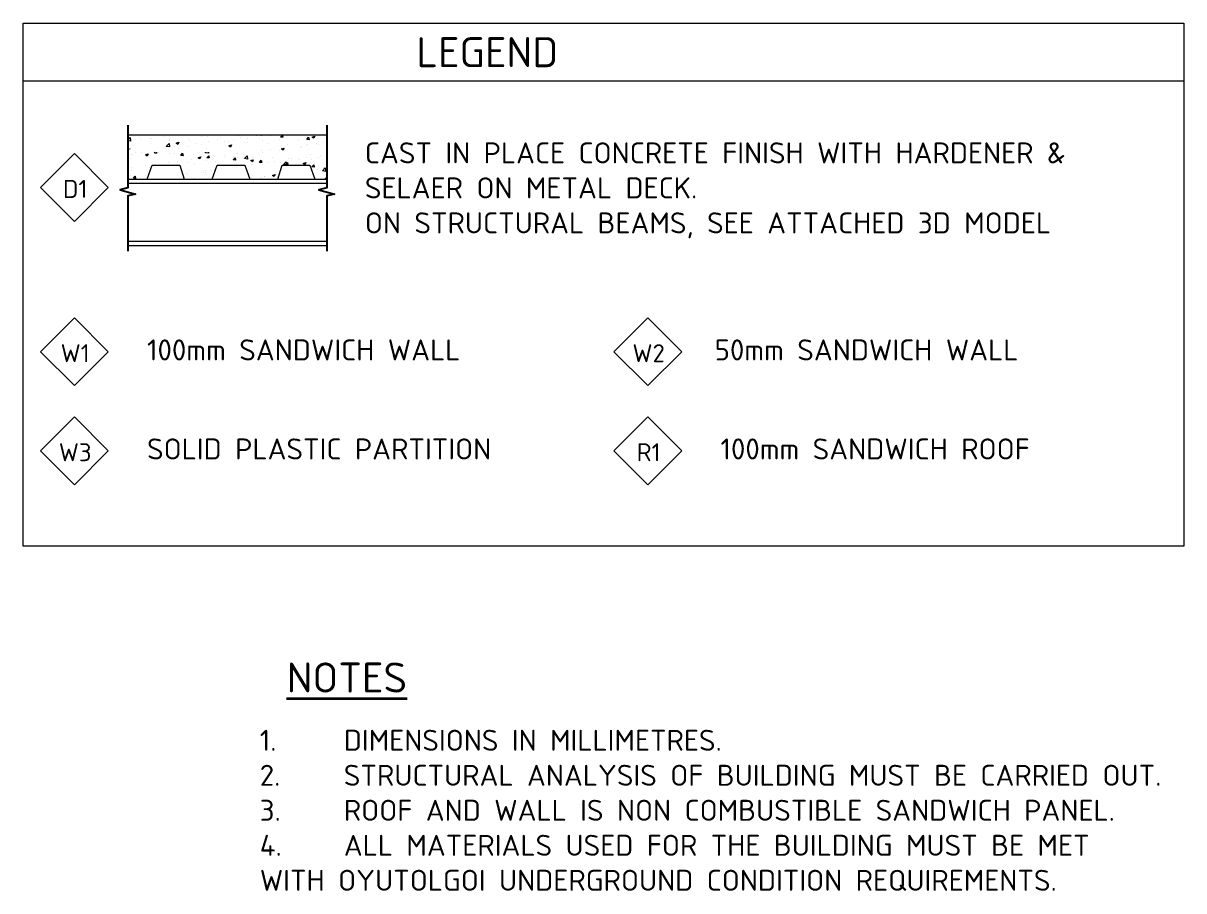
# Model space of a CAD drawing. Header units: millimetres. Extents: x 58252 to 201048, y -169708 to -110308.
# Drawn here: x 103086 to 122420, y -154569 to -140108 of the extents above; entities that cross this region are included whole.
import ezdxf

# ---------------------------------------------------------------- set-up
doc = ezdxf.new("R2010")
doc.units = ezdxf.units.MM
doc.header["$MEASUREMENT"] = 0
doc.layers.add('KH bagana budeg', color=7, linetype='Continuous', lineweight=13)
doc.layers.add('KH SECTION', color=7, linetype='Continuous', lineweight=35)
doc.layers.add('PDF8_DETAIL_SYMB', color=7, linetype='Continuous')
doc.layers.add('PDF8_HATCH_PAVEMENT', color=7, linetype='Continuous', true_color=0xbababa)
doc.styles.add('OT', font='', dxfattribs={"height": 350})
doc.styles.get('OT').set_extended_font_data('ISOCPEUR MON')

msp = doc.modelspace()

# ---------------------------------------------------------------- linework, layer by layer
at = {"layer": 'KH bagana budeg'}
for points in [[(122420.4, -148826), (103086.1, -148826), (103086.1, -140108.5), (122420.4, -140108.5)], [(103372.7, -142845.4), (103938.4, -143411.1), (104504.1, -142845.4), (103938.4, -142279.7)], [(103372.7, -145583.6), (103938.4, -146149.3), (104504.1, -145583.6), (103938.4, -145017.9)], [(112925.7, -145583.6), (113491.4, -146149.3), (114057.1, -145583.6), (113491.4, -145017.9)], [(103372.7, -147234.4), (103938.4, -147800), (104504.1, -147234.4), (103938.4, -146668.7)], [(112925.7, -147234.4), (113491.4, -147800), (114057.1, -147234.4), (113491.4, -146668.7)]]:
    msp.add_lwpolyline(points, close=True, dxfattribs=at)
for points in [[(103086.1, -141066.9), (122420.4, -141066.9)], [(104830.3, -141968.5), (108142.6, -141968.5)], [(104830.3, -142706.8), (105148.7, -142706.8), (105233.3, -142476.5), (105693.9, -142476.5), (105765.1, -142706.8), (106232.4, -142706.8), (106317.1, -142476.5), (106777.7, -142476.5), (106862.4, -142706.8), (107329.8, -142706.8), (107400.9, -142476.5), (107861.5, -142476.5), (107946.2, -142706.8)], [(104830.3, -142706.8), (108142.6, -142706.8)], [(104830.3, -142774.5), (108142.6, -142774.5)], [(104830.3, -143743.2), (108142.6, -143743.2)], [(104830.3, -143810.9), (108142.6, -143810.9)]]:
    msp.add_lwpolyline(points, dxfattribs=at)
at = {"layer": 'PDF8_DETAIL_SYMB', "lineweight": 25}
for points in [[(104830.3, -141805.9), (104830.3, -142852.4), (104701.6, -142886.3), (104959, -142957.4), (104830.3, -142987.9), (104830.3, -143909.1)], [(108142.6, -141805.9), (108142.6, -142852.4), (108010.5, -142886.3), (108271.3, -142957.4), (108142.6, -142987.9), (108142.6, -143909.1)]]:
    msp.add_lwpolyline(points, dxfattribs=at)
at = {"layer": 'PDF8_HATCH_PAVEMENT', "lineweight": 13}
for points in [[(104830.3, -142053.1), (104867.6, -142012.5), (104874.3, -142073.5), (104830.3, -142066.7)], [(104877.7, -142019.3), (104877.7, -142019.3)], [(105023.4, -142015.9), (105023.4, -142015.9)], [(105064, -142049.8), (105064, -142049.8)], [(105202.9, -142032.8), (105202.9, -142032.8)], [(105216.4, -142029.4), (105216.4, -142029.4)], [(105446.7, -141999), (105446.7, -141999)], [(105528, -142046.4), (105528, -142046.4)], [(105528, -142070.1), (105528, -142070.1)], [(105724.4, -141978.6), (105724.4, -141978.6)], [(105843, -142026.1), (105843, -142026.1)], [(105853.1, -142059.9), (105853.1, -142059.9)], [(106049.6, -141992.2), (106049.6, -141992.2)], [(106151.2, -141988.8), (106151.2, -141988.8)], [(106178.3, -142073.5), (106178.3, -142073.5)], [(106320.5, -142046.4), (106320.5, -142046.4)], [(106374.7, -142005.7), (106374.7, -142005.7)], [(106442.4, -142087), (106442.4, -142087)], [(106503.4, -142087), (106503.4, -142087)], [(106594.8, -142066.7), (106594.8, -142066.7)], [(106676.1, -141985.4), (106676.1, -141985.4)], [(106699.8, -142019.3), (106699.8, -142019.3)], [(106770.9, -142100.6), (106770.9, -142100.6)], [(106825.1, -142036.2), (106825.1, -142036.2)], [(106828.5, -142100.6), (106828.5, -142100.6)], [(106936.9, -141968.5), (106936.9, -141968.5)], [(106936.9, -141968.5), (106974.2, -141971.9), (106974.2, -141968.5)], [(107025, -142032.8), (107025, -142032.8)], [(107038.5, -141968.5), (107052, -141978.6), (107055.4, -141968.5)], [(107079.1, -142063.3), (107079.1, -142063.3)], [(107211.2, -141985.4), (107211.2, -141985.4)], [(107353.5, -142046.4), (107353.5, -142046.4)], [(107397.5, -142015.9), (107397.5, -142015.9)], [(107678.6, -142059.9), (107678.6, -142059.9)], [(107709.1, -141975.3), (107709.1, -141975.3)], [(108003.7, -142073.5), (108003.7, -142073.5)], [(108074.9, -142103.9), (108074.9, -142103.9)], [(104860.8, -142208.9), (104864.2, -142202.2), (104867.6, -142208.9)], [(104898.1, -142290.2), (104898.1, -142290.2)], [(104904.8, -142154.8), (104904.8, -142154.8)], [(104904.8, -142290.2), (104904.8, -142290.2)], [(104952.2, -142259.7), (104952.2, -142259.7)], [(105057.2, -142269.9), (105057.2, -142269.9)], [(105213, -142114.1), (105213, -142114.1)], [(105304.5, -142259.7), (105307.9, -142276.7), (105274, -142273.3), (105284.1, -142259.7)], [(105277.4, -142273.3), (105277.4, -142273.3)], [(105521.2, -142273.3), (105521.2, -142273.3)], [(105602.5, -142286.8), (105602.5, -142286.8)], [(105609.3, -142168.3), (105609.3, -142168.3)], [(105673.6, -142188.6), (105673.6, -142188.6)], [(105826, -142168.3), (105826, -142168.3)], [(105964.9, -142107.3), (105964.9, -142107.3)], [(106056.3, -142137.8), (106056.3, -142137.8)], [(106171.5, -142259.7), (106174.9, -142273.3), (106120.7, -142266.5), (106124.1, -142259.7)], [(106141, -142188.6), (106141, -142188.6)], [(106459.4, -142144.6), (106459.4, -142144.6)], [(106662.6, -142276.7), (106662.6, -142276.7)], [(107008, -142286.8), (107008, -142286.8)], [(107048.7, -142225.9), (107048.7, -142225.9)], [(107072.4, -142266.5), (107072.4, -142266.5)], [(107153.7, -142114.1), (107153.7, -142114.1)], [(107201.1, -142205.6), (107201.1, -142205.6)], [(107363.6, -142225.9), (107363.6, -142225.9)], [(107387.3, -142219.1), (107387.3, -142219.1)], [(107431.4, -142175.1), (107431.4, -142175.1)], [(107482.2, -142127.7), (107482.2, -142127.7)], [(107702.3, -142178.5), (107702.3, -142178.5)], [(107719.2, -142164.9), (107719.2, -142164.9)], [(107807.3, -142141.2), (107807.3, -142141.2)], [(107817.5, -142127.7), (107817.5, -142127.7)], [(107969.9, -142107.3), (107969.9, -142107.3)], [(108010.5, -142137.8), (108010.5, -142137.8)], [(108132.4, -142154.8), (108132.4, -142154.8)], [(104898.1, -142358), (104898.1, -142358)], [(105128.4, -142479.9), (105128.4, -142479.9)], [(105206.2, -142317.3), (105206.2, -142317.3)], [(105511.1, -142429.1), (105511.1, -142429.1)], [(105514.4, -142476.5), (105514.4, -142476.5)], [(105663.5, -142408.8), (105663.5, -142408.8)], [(105826, -142432.5), (105826, -142432.5)], [(105897.2, -142378.3), (105897.2, -142378.3)], [(105927.6, -142300.4), (105927.6, -142300.4)], [(105941.2, -142469.7), (105941.2, -142469.7)], [(106134.2, -142391.8), (106134.2, -142391.8)], [(106256.2, -142313.9), (106256.2, -142313.9)], [(106279.9, -142327.5), (106279.9, -142327.5)], [(106296.8, -142408.8), (106296.8, -142408.8)], [(106432.3, -142307.2), (106432.3, -142307.2)], [(106452.6, -142347.8), (106452.6, -142347.8)], [(106581.3, -142327.5), (106581.3, -142327.5)], [(106652.4, -142347.8), (106652.4, -142347.8)], [(106764.2, -142303.8), (106764.2, -142303.8)], [(106798, -142483.3), (106798, -142483.3)], [(106889.5, -142466.3), (106889.5, -142466.3)], [(106906.4, -142341), (106906.4, -142341)], [(107041.9, -142446), (107041.9, -142446)], [(107065.6, -142469.7), (107065.6, -142469.7)], [(107153.7, -142422.3), (107153.7, -142422.3)], [(107231.5, -142354.6), (107231.5, -142354.6)], [(107272.2, -142415.5), (107272.2, -142415.5)], [(107380.6, -142422.3), (107380.6, -142422.3)], [(107509.3, -142361.3), (107509.3, -142361.3)], [(107556.7, -142371.5), (107556.7, -142371.5)], [(107658.3, -142364.7), (107658.3, -142364.7)], [(107695.5, -142378.3), (107695.5, -142378.3)], [(107810.7, -142347.8), (107810.7, -142347.8)], [(107864.9, -142300.4), (107864.9, -142300.4)], [(107881.8, -142385.1), (107881.8, -142385.1)], [(108003.7, -142341), (108003.7, -142341)], [(108041, -142317.3), (108041, -142317.3)], [(104833.7, -142571.3), (104833.7, -142571.3)], [(104874.3, -142652.6), (104874.3, -142652.6)], [(104887.9, -142561.2), (104887.9, -142561.2)], [(104898.1, -142510.4), (104898.1, -142510.4)], [(104962.4, -142652.6), (104962.4, -142652.6)], [(105158.8, -142584.9), (105158.8, -142584.9)], [(105196.1, -142520.5), (105196.1, -142520.5)], [(105809.1, -142612), (105809.1, -142612)], [(105819.3, -142635.7), (105819.3, -142635.7)], [(106086.8, -142605.2), (106086.8, -142605.2)], [(106120.7, -142567.9), (106120.7, -142567.9)], [(106127.5, -142595), (106127.5, -142595)], [(106134.2, -142625.5), (106134.2, -142625.5)], [(106273.1, -142547.6), (106273.1, -142547.6)], [(106882.7, -142686.5), (106882.7, -142686.5)], [(107058.8, -142672.9), (107058.8, -142672.9)], [(107113, -142656), (107113, -142656)], [(107113, -142666.2), (107113, -142666.2)], [(107993.6, -142544.2), (107993.6, -142544.2)], [(108095.2, -142513.7), (108095.2, -142513.7)], [(108132.4, -142706.8), (108115.5, -142693.2), (108142.6, -142683.1)], [(105937.8, -142693.2), (105937.8, -142693.2)], [(107031.7, -142696.6), (107031.7, -142696.6)]]:
    msp.add_lwpolyline(points, dxfattribs=at)
for points in [[(105677, -142090.4), (105663.5, -142127.7), (105633, -142107.3)], [(107404.3, -141971.9), (107411, -142009.1), (107373.8, -142005.7)], [(107841.2, -142009.1), (107847.9, -142049.8), (107810.7, -142046.4)], [(107942.8, -141988.8), (107929.2, -142026.1), (107898.7, -142005.7)], [(105165.6, -142286.8), (105152.1, -142324.1), (105121.6, -142303.8)], [(105524.6, -142171.7), (105470.4, -142164.9), (105517.8, -142114.1)], [(105738, -142276.7), (105748.1, -142317.3), (105710.9, -142313.9)], [(106554.2, -142137.8), (106540.6, -142175.1), (106510.2, -142154.8)], [(107428, -142188.6), (107417.8, -142222.5), (107387.3, -142202.2)], [(106042.8, -142334.2), (106029.2, -142371.5), (105998.8, -142351.2)], [(106178.3, -142317.3), (106185, -142354.6), (106147.8, -142351.2)], [(106615.2, -142354.6), (106621.9, -142391.8), (106584.7, -142388.4)], [(106825.1, -142374.9), (106770.9, -142364.7), (106818.4, -142317.3)], [(106916.6, -142385.1), (106906.4, -142418.9), (106875.9, -142398.6)], [(107052, -142391.8), (107058.8, -142432.5), (107021.6, -142429.1)], [(107475.4, -142476.5), (107421.2, -142466.3), (107468.6, -142418.9)], [(107488.9, -142432.5), (107495.7, -142469.7), (107458.5, -142466.3)], [(107793.8, -142432.5), (107780.2, -142469.7), (107749.7, -142449.4)], [(107925.8, -142469.7), (107932.6, -142507), (107895.4, -142503.6)], [(104948.9, -142659.4), (104955.6, -142696.6), (104921.8, -142693.2)], [(107282.3, -142628.9), (107268.8, -142666.2), (107238.3, -142645.8)], [(108125.7, -142578.1), (108071.5, -142567.9), (108118.9, -142517.1)]]:
    msp.add_lwpolyline(points, close=True, dxfattribs=at)

# ---------------------------------------------------------------- texts
at = {"layer": 'KH SECTION', "attachment_point": 1, "style": 'OT'}
for s, width, insert, char_height in [('\\pxql;{\\L\\P}LEGEND', 3166.941, (109635.6, -139508), 500), ('\\pxi-3,l4,ql,t4;^ICAST IN PLACE CONCRETE FINISH WITH HARDENER & SELAER ON METAL DECK. \\P^ION STRUCTURAL BEAMS, SEE ATTACHED 3D MODEL', 14518.765, (107377.9, -142095), 350), ('\\pxi-3,l4,ql,t4;100mm SANDWICH WALL', 5689.314, (104798.6, -145379.1), 350), ('\\pxi-3,l4,ql,t4;50mm SANDWICH WALL', 5689.314, (114255.1, -145379.1), 350), ('\\pxi-3,l4,ql,t4;SOLID PLASTIC PARTITION', 6181.654, (104798.6, -147029.8), 350), ('\\pxi-3,l4,ql,t4;100mm SANDWICH ROOF', 6181.654, (114351.5, -147029.8), 350), ('\\pxql;{\\L\\PNOTES}', 14518.765, (107474.8, -149930.8), 500), ('\\pxql;{\\L\\P\\pi-3,l4,t4;}1.^IDIMENSIONS IN MILLIMETRES. \\P2.^ISTRUCTURAL ANALYSIS OF BUILDING MUST BE CARRIED OUT. \\P3.^IROOF AND WALL IS NON COMBUSTIBLE SANDWICH PANEL. \\P4.^IALL MATERIALS USED FOR THE BUILDING MUST BE MET WITH OYUTOLGOI UNDERGROUND CONDITION REQUIREMENTS. ', 14518.765, (107026.9, -151301.8), 350)]:
    msp.add_mtext_dynamic_manual_height_columns(s, width=width, gutter_width=12.5, heights=[0], dxfattribs=dict(at, insert=insert, char_height=char_height))
at = {"layer": 'KH SECTION', "char_height": 300, "width": 490, "attachment_point": 2, "style": 'OT'}
for s, insert in [('D1', (103952, -142720.6)), ('W1', (103952, -145458.8)), ('W2', (113505, -145458.8)), ('W3', (103952, -147109.6)), ('R1', (113505, -147109.6))]:
    msp.add_mtext(s, dxfattribs=dict(at, insert=insert))

doc.saveas('drawing.dxf')
